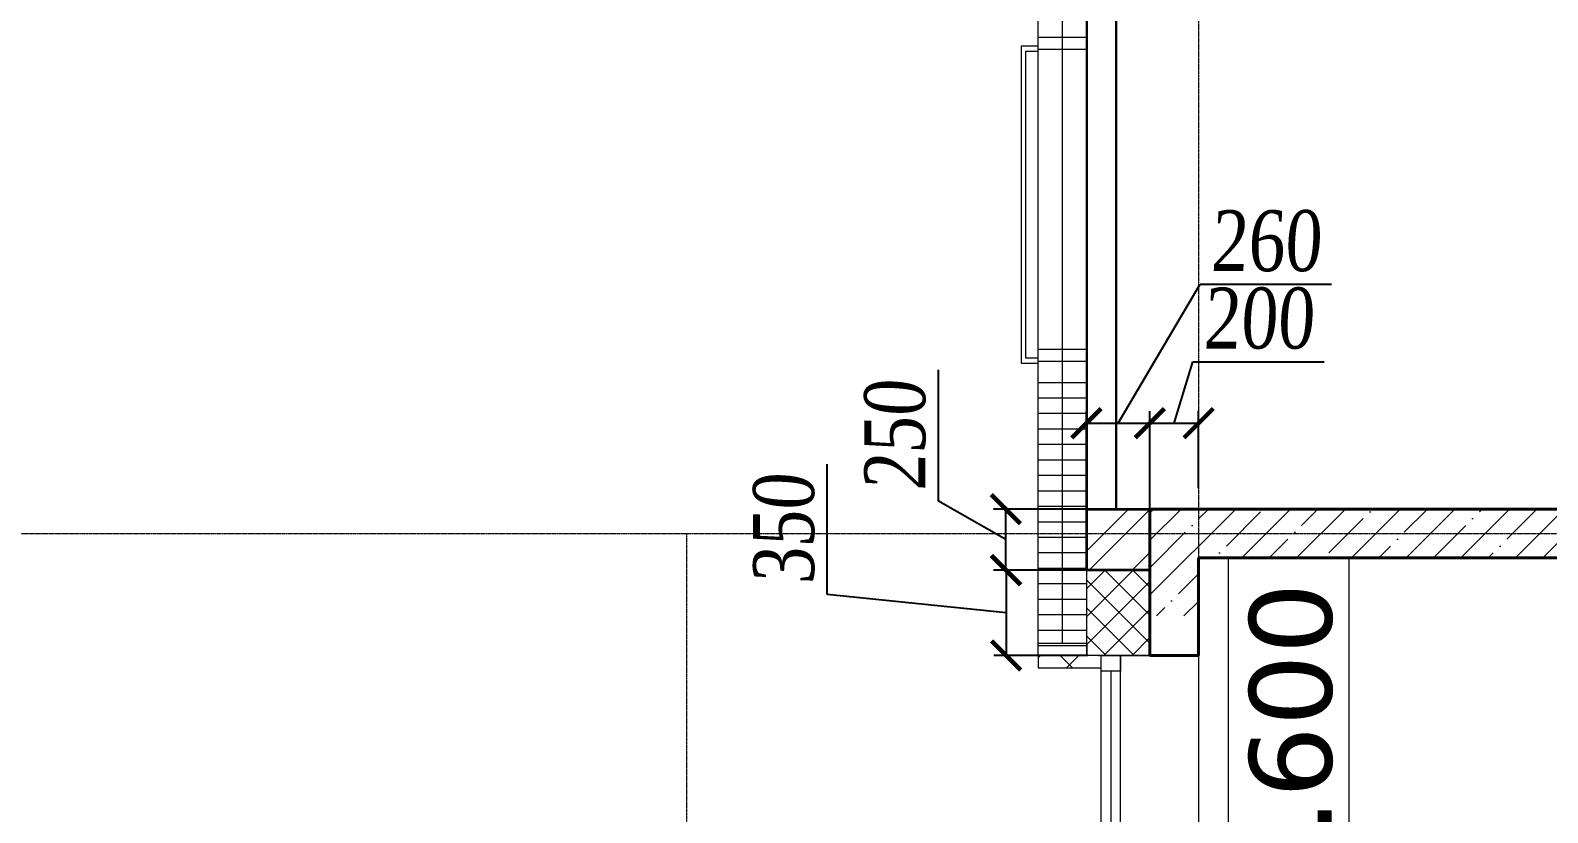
# Model space of a CAD drawing. Header units: inches. Extents: x -407541 to 6688123, y -998590 to 1205599.
# Drawn here: x 84011 to 90235, y 229793 to 233001 of the extents above; entities that cross this region are included whole.
import ezdxf

# ---------------------------------------------------------------- set-up
doc = ezdxf.new("R2010")
doc.units = ezdxf.units.IN
doc.header["$MEASUREMENT"] = 0
doc.linetypes.add('ACAD_ISO04W100', pattern=[30, 24, -3, 0, -3])
for name, color, linetype, lineweight in [('ВИТРАЖ', 145, 'Continuous', 9), ('КИРПИЧ', 30, 'Continuous', 35), ('МОНОЛИТ', 5, 'Continuous', 40), ('Ограждения', 110, 'Continuous', 18), ('Окна', 9, 'Continuous', 9), ('Оси', 254, 'ACAD_ISO04W100', 5), ('отметки', 50, 'Continuous', 13), ('размер внутр', 142, 'Continuous', 5), ('СТЕКЛО', 121, 'Continuous', 5), ('УТЕПЛИТЕЛЬ', 92, 'Continuous', 9), ('Цоколь', 21, 'Continuous', 30), ('Штриховка', 7, 'Continuous', 9)]:
    doc.layers.add(name, color=color, linetype=linetype, lineweight=lineweight)
doc.styles.get("Standard").update_dxf_attribs({"font": 'arial.ttf'})
doc.styles.add('STYLE2', font='times.ttf', dxfattribs={"width": 0.8, "oblique": 3})
doc.dimstyles.new('vnytren', dxfattribs={"dimtxt": 250, "dimasz": 120, "dimexe": 50, "dimexo": 0, "dimgap": 50, "dimtad": 1, "dimdec": 0, "dimzin": 0, "dimdsep": 46, "dimtxsty": 'STYLE2', "dimblk": 'ARCHTICK', "dimcen": 0, "dimadec": 0, "dimazin": 0, "dimtfac": 1, "dimtdec": 0, "dimtmove": 1, "dimatfit": 2, "dimldrblk": 'DOT', "dimfxl": 1, "dimtolj": 1, "dimtzin": 0, "dimarcsym": 0})

# ---------------------------------------------------------------- blocks, each defined once
blk = doc.blocks.new('_ARCHTICK')
at = {"color": 0, "linetype": 'ByBlock', "const_width": 0.15}
blk.add_lwpolyline([(-0.5, -0.5), (0.5, 0.5)], dxfattribs=at)
blk = doc.blocks.new('*D2004')
at = {"layer": 'размер внутр', "color": 0, "lineweight": -2, "transparency": 16777216}
for p, q in [((87735.8, 231069.5), (87735.8, 231608.7)), ((88012.5, 230912.3), (87735.8, 231069.5)), ((88438.2, 231037.4), (87962.5, 231037.4)), ((88012.5, 230787.2), (88012.5, 231037.4)), ((88443.6, 230787.2), (87962.5, 230787.2))]:
    blk.add_line(p, q, dxfattribs=at)
at = {"layer": 'размер внутр', "color": 0, "lineweight": -2, "transparency": 16777216, "xscale": 120, "yscale": 120, "zscale": 120}
for p, rotation in [((88012.5, 231037.4), 90), ((88012.5, 230787.2), 270)]:
    blk.add_blockref('_ARCHTICK', p, dxfattribs=dict(at, rotation=rotation))
at = {"layer": 'размер внутр', "color": 0, "transparency": 16777216, "insert": (87558.6, 231339.1), "char_height": 250, "attachment_point": 5, "rotation": 90, "style": 'STYLE2'}
blk.add_mtext('\\A1;250', dxfattribs=at)
blk = doc.blocks.new('_Dot')
at = {"color": 0, "linetype": 'ByBlock', "lineweight": -2}
blk.add_line((-0.5, 0), (-1, 0), dxfattribs=at)
at = {"color": 0, "linetype": 'ByBlock', "const_width": 0.5}
blk.add_lwpolyline([(-0.25, 0, 1), (0.25, 0, 1)], format="xyb", close=True, dxfattribs=at)
blk = doc.blocks.new('*D2005')
at = {"layer": 'размер внутр', "color": 0, "lineweight": -2, "transparency": 16777216}
for p, q in [((88473, 231389.9), (88808.9, 231959.5)), ((88808.9, 231959.5), (89348.1, 231959.5)), ((88342.8, 231037.2), (88342.8, 231439.9)), ((88603.2, 231037.2), (88603.2, 231439.9)), ((88342.8, 231389.9), (88603.2, 231389.9))]:
    blk.add_line(p, q, dxfattribs=at)
at = {"layer": 'размер внутр', "color": 0, "lineweight": -2, "transparency": 16777216, "xscale": 120, "yscale": 120, "zscale": 120, "rotation": 180}
blk.add_blockref('_ARCHTICK', (88342.8, 231389.9), dxfattribs=at)
at = {"layer": 'размер внутр', "color": 0, "lineweight": -2, "transparency": 16777216, "xscale": 120, "yscale": 120, "zscale": 120}
blk.add_blockref('_ARCHTICK', (88603.2, 231389.9), dxfattribs=at)
at = {"layer": 'размер внутр', "color": 0, "transparency": 16777216, "insert": (89078.5, 232136.7), "char_height": 250, "attachment_point": 5, "style": 'STYLE2'}
blk.add_mtext('\\A1;260', dxfattribs=at)
blk = doc.blocks.new('*D2006')
at = {"layer": 'размер внутр', "color": 0, "lineweight": -2, "transparency": 16777216}
for p, q in [((88703.2, 231389.9), (88778.9, 231642.1)), ((88778.9, 231642.1), (89318.1, 231642.1)), ((88603.2, 231037.2), (88603.2, 231439.9)), ((88803.2, 231124.1), (88803.2, 231439.9)), ((88603.2, 231389.9), (88803.2, 231389.9))]:
    blk.add_line(p, q, dxfattribs=at)
at = {"layer": 'размер внутр', "color": 0, "lineweight": -2, "transparency": 16777216, "xscale": 120, "yscale": 120, "zscale": 120, "rotation": 180}
blk.add_blockref('_ARCHTICK', (88603.2, 231389.9), dxfattribs=at)
at = {"layer": 'размер внутр', "color": 0, "lineweight": -2, "transparency": 16777216, "xscale": 120, "yscale": 120, "zscale": 120}
blk.add_blockref('_ARCHTICK', (88803.2, 231389.9), dxfattribs=at)
at = {"layer": 'размер внутр', "color": 0, "transparency": 16777216, "insert": (89048.5, 231819.2), "char_height": 250, "attachment_point": 5, "style": 'STYLE2'}
blk.add_mtext('\\A1;200', dxfattribs=at)
blk = doc.blocks.new('*D3650')
at = {"layer": 'размер внутр', "color": 0, "lineweight": -2, "transparency": 16777216}
for p, q in [((87279.8, 230687.9), (87279.8, 231221.6)), ((88353.9, 230787.2), (87963.8, 230787.2)), ((88013.8, 230787.2), (88013.8, 230437.2)), ((88013.8, 230612.2), (87279.8, 230687.9)), ((88347.1, 230437.2), (87963.8, 230437.2))]:
    blk.add_line(p, q, dxfattribs=at)
at = {"layer": 'размер внутр', "color": 0, "lineweight": -2, "transparency": 16777216, "xscale": 120, "yscale": 120, "zscale": 120}
for p, rotation in [((88013.8, 230787.2), 89.99999999999919), ((88013.8, 230437.2), 269.9999999999992)]:
    blk.add_blockref('_ARCHTICK', p, dxfattribs=dict(at, rotation=rotation))
at = {"layer": 'размер внутр', "color": 0, "transparency": 16777216, "insert": (87102.6, 230954.7), "char_height": 250, "attachment_point": 5, "rotation": 90, "style": 'STYLE2'}
blk.add_mtext('\\A1;350', dxfattribs=at)

msp = doc.modelspace()

# ---------------------------------------------------------------- hatches: boundary and pattern name
at = {"layer": 'ВИТРАЖ', "ltscale": 0.1}
h = msp.add_hatch(dxfattribs=at)
h.set_pattern_fill('ANSI31', color=256, scale=20, angle=-45, style=0)
h.set_pattern_definition([(360, (1295291.55, 6628674.43), (2e-14, 63.5), [])])
h.paths.add_polyline_path([(88144.8, 230422.6), (88344.7, 230422.6), (88344.3, 231620.9), (88144.7, 231620.6), (88144.7, 230391.2), (88144.8, 230391.2)])
at = {"layer": 'Штриховка'}
h = msp.add_hatch(dxfattribs=at)
h.set_pattern_fill('ANSI32', color=256, scale=500, style=0)
h.set_pattern_definition([(45, (-2, 180703.49), (-132.58252, 132.58252), []), (45, (86.4, 180703.49), (-132.58252, 132.58252), [])])
h.paths.add_polyline_path([(88603.2, 231037.2), (88344.8, 231037.2), (88344.8, 230787.2), (88603.2, 230787.2)])
at = {"layer": 'Штриховка', "ltscale": 0.1}
h = msp.add_hatch(dxfattribs=at)
h.set_pattern_fill('ANSI35', color=256, scale=25, style=0)
h.set_pattern_definition([(45, (-227019.86, 318050.7), (-112.2532, 112.2532), []), (45, (-226907.61, 318050.7), (-112.2532, 112.2532), [198.4375, -39.6875, 0, -39.6875])])
h.paths.add_polyline_path([(88803.5, 230937.2), (88603.7, 230937.2), (88603.7, 230599.8), (88803.5, 230599.8)])
h.paths.add_polyline_path([(88803.5, 231037.6), (88603.7, 231037.6), (88603.7, 230937.2), (88803.5, 230937.2)])
h.paths.add_polyline_path([(95403.5, 231037.2), (88803.5, 231037.6), (88803.5, 230937.2), (95403.5, 230937.2)])
h.paths.add_polyline_path([(95403.5, 230937.2), (88803.5, 230937.2), (88803.5, 230837.6), (95403.5, 230837.6)])
h.paths.add_polyline_path([(95603.4, 231037.2), (95403.5, 231037.2), (95403.5, 230937.2), (95603.4, 230937.2)])
h.paths.add_polyline_path([(95603.4, 230937.2), (95403.5, 230937.2), (95403.5, 230787.6), (95603.4, 230787.6)])
h.paths.add_polyline_path([(95602.7, 229337.6), (95483.5, 229337.6), (95483.5, 229337.6), (95403.5, 229337.6), (95403.5, 227836.8), (95603.4, 227836.8)])
h.paths.add_polyline_path([(95603.4, 227836.8), (95403.5, 227836.8), (95403.5, 227737.6), (95603.5, 227737.6)])
h.paths.add_polyline_path([(95403.5, 227937.6), (88803.5, 227937.6), (88803.5, 227836.8), (95403.5, 227836.8)])
h.paths.add_polyline_path([(95403.5, 227836.8), (88803.5, 227836.8), (88803.5, 227737.6), (95403.5, 227737.6)])
h.paths.add_polyline_path([(88803.5, 227836.8), (88603.7, 227836.8), (88603.7, 227737.6), (88803.5, 227737.6)])
h.paths.add_polyline_path([(88803.5, 228228.7), (88603.7, 228228.7), (88603.7, 227836.8), (88803.5, 227836.8), (88803.5, 227937.6), (88803.5, 227937.6)])
at = {"layer": 'Штриховка'}
h = msp.add_hatch(dxfattribs=at)
h.set_pattern_fill('ANSI37', color=256, scale=650, style=0)
h.paths.add_polyline_path([(88344.8, 230787.2), (88603.2, 230787.2), (88603.2, 230437.6), (88344.8, 230437.2)])
h = msp.add_hatch(dxfattribs=at)
h.set_pattern_fill('ANSI37', color=256, scale=35, style=0)
h.set_pattern_definition([(315, (77901.14, 245957.3), (-78.57724, -78.57724), []), (225, (77901.14, 245957.3), (-78.57724, 78.57724), [])])
h.paths.add_polyline_path([(88144.8, 230387.2), (88394.8, 230387.2), (88394.8, 230437.2), (88344.8, 230437.2), (88144.8, 230437.2)])

# ---------------------------------------------------------------- linework, layer by layer
at = {"layer": 'ВИТРАЖ', "ltscale": 0.1}
for points in [[(88144.8, 230472.6), (88144.8, 236774.6), (87802, 239297.9), (87282.2, 243123.7), (87523.9, 246373.3)], [(88244.8, 230487.2), (88244.8, 236781.3), (87901.1, 239311.3), (87382.7, 243126.8), (87623.6, 246365.8)], [(88344.8, 230437.2), (88344.8, 236802.7), (88000.1, 239339.4), (87483.2, 243144.4), (87723.3, 246373)]]:
    msp.add_lwpolyline(points, dxfattribs=at)
for points in [[(88144.8, 232973.1), (88344.8, 232973.1), (88344.8, 232923.1), (88144.8, 232923.1)], [(88144.8, 231693.1), (88344.8, 231693.1), (88344.8, 231643.1), (88144.8, 231643.1)], [(88144.8, 230487.2), (88344.8, 230487.2), (88344.8, 230437.2), (88144.8, 230437.2)]]:
    msp.add_lwpolyline(points, close=True, dxfattribs=at)
at = {"layer": 'КИРПИЧ', "ltscale": 0.1}
msp.add_lwpolyline([(88344.8, 231037.2), (88603.2, 231037.6), (88603.2, 230787.2), (88344.8, 230787.2)], close=True, dxfattribs=at)
at = {"layer": 'МОНОЛИТ'}
for p, q in [((88603.2, 230437.6), (88603.2, 231037.6)), ((88603.2, 231037.6), (95603.5, 231037.2)), ((95403.5, 230837.6), (88803.2, 230837.6)), ((88803.2, 230837.6), (88803.2, 230437.6)), ((88603.2, 230437.6), (88803.2, 230437.6))]:
    msp.add_line(p, q, dxfattribs=at)
at = {"layer": 'Ограждения', "linetype": 'Continuous', "lineweight": 15}
msp.add_lwpolyline([(88144.7, 231636.7), (88144.7, 231656.7), (88094.8, 231656.7), (88094.8, 231761.2), (88094.8, 232916.2), (88144.7, 232916.2), (88144.7, 232936.2), (88074.8, 232936.2), (88074.8, 231636.7)], close=True, dxfattribs=at)
at = {"layer": 'Окна', "ltscale": 0.1}
msp.add_lwpolyline([(88403.2, 230437.2), (88803.2, 230437.2), (88803.2, 228337.2), (88403.2, 228337.2)], close=True, dxfattribs=at)
at = {"layer": 'Оси', "ltscale": 0.3}
for p, q in [((88803.2, 252437.2), (88803.2, 211937.2)), ((79444.3, 230937.2), (114285.8, 230937.2)), ((86703.2, 230937.2), (86703.2, 211937.2))]:
    msp.add_line(p, q, dxfattribs=at)
at = {"layer": 'отметки'}
msp.add_lwpolyline([(88925.3, 228587.3), (88925.3, 230838.8), (89419.8, 230838.8), (89419.8, 228587.3)], close=True, dxfattribs=at)
at = {"layer": 'СТЕКЛО'}
msp.add_line((88443.2, 230372.2), (88443.2, 229452.2), dxfattribs=at)
for points in [[(88403.2, 230437.2), (88483.2, 230437.2), (88483.2, 230372.2), (88403.2, 230372.2), (88403.2, 230437.2)], [(88403.2, 228337.2), (88403.2, 230437.2)], [(88403.2, 230437.2), (88483.2, 230437.2), (88483.2, 230372.2), (88403.2, 230372.2), (88403.2, 230437.2)], [(88483.2, 228337.2), (88483.2, 230437.2)]]:
    msp.add_lwpolyline(points, dxfattribs=at)
at = {"layer": 'УТЕПЛИТЕЛЬ'}
msp.add_lwpolyline([(88344.8, 230787.2), (88603.2, 230787.2), (88603.2, 230437.6), (88603.2, 230437.6), (88344.8, 230437.2), (88344.8, 230437.2), (88344.8, 230437.2), (88344.8, 230787.2)], dxfattribs=at)
at = {"layer": 'Цоколь'}
msp.add_lwpolyline([(88464.8, 236737.2), (88344.8, 236737.2), (88344.8, 231037.2), (88464.8, 231037.4)], dxfattribs=at)
at = {"layer": 'Цоколь', "ltscale": 0.1}
msp.add_lwpolyline([(88464.8, 231037.2), (88464.8, 236737.2)], dxfattribs=at)
at = {"layer": 'Штриховка'}
msp.add_lwpolyline([(88144.8, 230437.2), (88144.8, 230387.2), (88403.2, 230387.2), (88403.2, 230437.2), (88344.8, 230437.2), (88344.8, 230437.2), (88144.8, 230437.2)], dxfattribs=at)

# ---------------------------------------------------------------- texts
at = {"layer": 'отметки', "insert": (89355.1, 229731.8), "char_height": 338, "width": 999.343, "attachment_point": 8, "rotation": 90}
msp.add_mtext('{\\fVerdana|b0|i0|c204|p34;+12.600}', dxfattribs=at)

# ---------------------------------------------------------------- dimensions: what is measured, and where the dimension line sits
at = {"layer": 'размер внутр'}
dim = msp.add_linear_dim(base=(88603.2, 231389.9), p1=(88342.8, 231037.2), p2=(88603.2, 231037.2), dimstyle='vnytren', dxfattribs=at)
dim.commit()
dim.dimension.update_dxf_attribs({"geometry": '*D2005', "text_midpoint": (88858.9, 231959.5), "dimtype": 160})
dim = msp.add_linear_dim(base=(88803.2, 231389.9), p1=(88603.2, 231037.2), p2=(88803.2, 231124.1), dimstyle='vnytren', dxfattribs=at)
dim.commit()
dim.dimension.update_dxf_attribs({"geometry": '*D2006', "text_midpoint": (88828.9, 231819.2)})
dim = msp.add_linear_dim(base=(88012.5, 231037.4), p1=(88443.6, 230787.2), p2=(88438.2, 231037.4), angle=90, dimstyle='vnytren', dxfattribs=at)
dim.commit()
dim.dimension.update_dxf_attribs({"geometry": '*D2004', "text_midpoint": (87735.8, 231119.5), "dimtype": 160})
dim = msp.add_linear_dim(base=(88013.8, 230437.2), p1=(88353.9, 230787.2), p2=(88347.1, 230437.2), angle=90, dimstyle='vnytren', override={"dimlfac": 1, "dimatfit": 3}, dxfattribs=at)
dim.commit()
dim.dimension.update_dxf_attribs({"geometry": '*D3650', "text_midpoint": (87279.8, 230737.9), "dimtype": 160})

doc.saveas('drawing.dxf')
